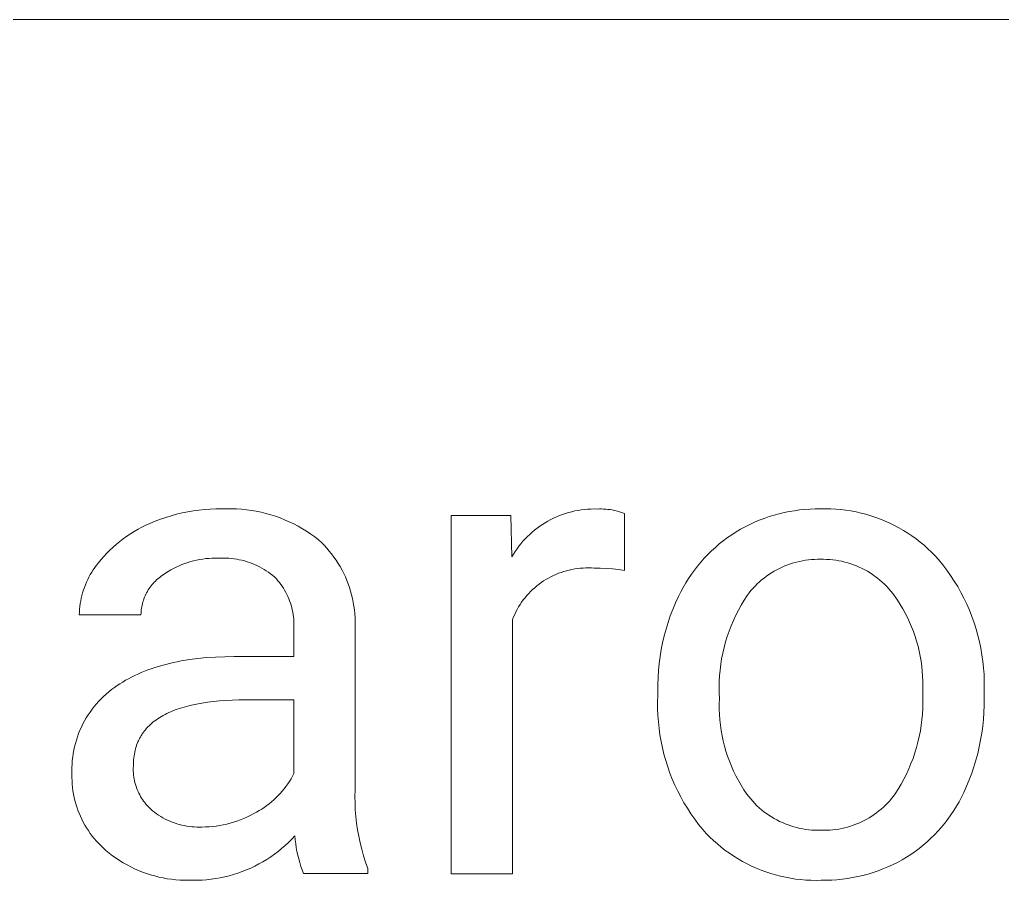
# Model space of a CAD drawing. Header units: millimetres. Extents: x -658 to 2773, y 81 to 2478.
# Drawn here: x 2072.1 to 2138.3, y 406.9 to 464.9 of the extents above; entities that cross this region are included whole.
import ezdxf

# ---------------------------------------------------------------- set-up
doc = ezdxf.new("R2010")
doc.units = ezdxf.units.MM
doc.header["$MEASUREMENT"] = 0
doc.layers.add('Domyślny', color=7, linetype='Continuous', true_color=0x000000)

msp = doc.modelspace()

# ---------------------------------------------------------------- linework, layer by layer
at = {"layer": 'Domyślny', "color": 18, "lineweight": 15, "true_color": 0x000000}
for p, q in [((2769.275, 464.905), (1476.09, 464.905)), ((2083.007, 431.646), (2083.383, 431.722)), ((2083.383, 431.722), (2083.761, 431.786)), ((2083.761, 431.786), (2084.14, 431.838)), ((2084.14, 431.838), (2084.521, 431.876)), ((2084.521, 431.876), (2084.903, 431.903)), ((2084.903, 431.903), (2085.286, 431.916)), ((2085.286, 431.916), (2085.669, 431.918)), ((2085.669, 431.918), (2086.003, 431.93)), ((2086.003, 431.93), (2086.337, 431.932)), ((2086.337, 431.932), (2086.671, 431.921)), ((2086.671, 431.921), (2087.005, 431.9)), ((2087.005, 431.9), (2087.337, 431.866)), ((2087.337, 431.866), (2087.668, 431.821)), ((2087.668, 431.821), (2087.997, 431.764)), ((2087.997, 431.764), (2088.324, 431.696)), ((2109.046, 431.676), (2109.256, 431.732)), ((2109.256, 431.732), (2109.467, 431.78)), ((2109.467, 431.78), (2109.68, 431.821)), ((2109.68, 431.821), (2109.894, 431.855)), ((2109.894, 431.855), (2110.109, 431.881)), ((2110.109, 431.881), (2110.325, 431.9)), ((2110.325, 431.9), (2110.542, 431.912)), ((2110.542, 431.912), (2110.758, 431.917)), ((2110.758, 431.917), (2110.975, 431.914)), ((2110.975, 431.914), (2111.119, 431.919)), ((2111.119, 431.919), (2111.262, 431.919)), ((2111.262, 431.919), (2111.406, 431.914)), ((2111.406, 431.914), (2111.55, 431.905)), ((2111.55, 431.905), (2111.693, 431.89)), ((2111.693, 431.89), (2111.835, 431.871)), ((2111.835, 431.871), (2111.977, 431.847)), ((2111.977, 431.847), (2112.117, 431.819)), ((2112.117, 431.819), (2112.257, 431.785)), ((2112.257, 431.785), (2112.396, 431.747)), ((2112.396, 431.747), (2112.533, 431.705)), ((2123.572, 431.674), (2123.917, 431.743)), ((2123.917, 431.743), (2124.263, 431.801)), ((2124.263, 431.801), (2124.612, 431.847)), ((2124.612, 431.847), (2124.961, 431.882)), ((2124.961, 431.882), (2125.312, 431.905)), ((2125.312, 431.905), (2125.663, 431.916)), ((2125.663, 431.916), (2126.014, 431.915)), ((2126.014, 431.915), (2126.359, 431.922)), ((2126.359, 431.922), (2126.703, 431.917)), ((2126.703, 431.917), (2127.047, 431.9)), ((2127.047, 431.9), (2127.39, 431.872)), ((2127.39, 431.872), (2127.732, 431.831)), ((2127.732, 431.831), (2128.072, 431.78)), ((2128.072, 431.78), (2128.411, 431.717)), ((2128.411, 431.717), (2128.747, 431.642)), ((2080.826, 430.935), (2081.179, 431.083)), ((2081.179, 431.083), (2081.537, 431.22)), ((2081.537, 431.22), (2081.899, 431.345)), ((2081.899, 431.345), (2082.265, 431.457)), ((2082.265, 431.457), (2082.635, 431.558)), ((2082.635, 431.558), (2083.007, 431.646)), ((2088.324, 431.696), (2088.649, 431.617)), ((2088.649, 431.617), (2088.97, 431.526)), ((2088.97, 431.526), (2089.289, 431.424)), ((2089.289, 431.424), (2089.603, 431.312)), ((2089.603, 431.312), (2089.913, 431.188)), ((2089.913, 431.188), (2090.219, 431.053)), ((2090.219, 431.053), (2090.52, 430.908)), ((2101.139, 407.33), (2101.139, 431.469)), ((2101.139, 431.469), (2105.149, 431.469)), ((2105.149, 431.469), (2105.218, 428.681)), ((2107.461, 430.987), (2107.648, 431.096)), ((2107.648, 431.096), (2107.839, 431.199)), ((2107.839, 431.199), (2108.033, 431.295)), ((2108.033, 431.295), (2108.23, 431.385)), ((2108.23, 431.385), (2108.43, 431.468)), ((2108.43, 431.468), (2108.633, 431.545)), ((2108.633, 431.545), (2108.839, 431.614)), ((2108.839, 431.614), (2109.046, 431.676)), ((2112.533, 431.705), (2112.669, 431.657)), ((2112.669, 431.657), (2112.803, 431.606)), ((2112.803, 431.606), (2112.803, 427.767)), ((2121.571, 431.023), (2121.895, 431.159)), ((2121.895, 431.159), (2122.223, 431.284)), ((2122.223, 431.284), (2122.555, 431.398)), ((2122.555, 431.398), (2122.891, 431.502)), ((2122.891, 431.502), (2123.23, 431.594)), ((2123.23, 431.594), (2123.572, 431.674)), ((2128.747, 431.642), (2129.08, 431.556)), ((2129.08, 431.556), (2129.41, 431.459)), ((2129.41, 431.459), (2129.737, 431.35)), ((2129.737, 431.35), (2130.06, 431.231)), ((2130.06, 431.231), (2130.379, 431.101)), ((2130.379, 431.101), (2130.693, 430.959)), ((2079.527, 430.243), (2079.777, 430.398)), ((2079.777, 430.398), (2080.033, 430.545)), ((2080.033, 430.545), (2080.293, 430.684)), ((2080.293, 430.684), (2080.557, 430.814)), ((2080.557, 430.814), (2080.826, 430.935)), ((2090.52, 430.908), (2090.816, 430.753)), ((2090.816, 430.753), (2091.106, 430.587)), ((2091.106, 430.587), (2091.39, 430.412)), ((2091.39, 430.412), (2091.668, 430.226)), ((2106.586, 430.349), (2106.752, 430.488)), ((2106.752, 430.488), (2106.923, 430.622)), ((2106.923, 430.622), (2107.098, 430.75)), ((2107.098, 430.75), (2107.277, 430.871)), ((2107.277, 430.871), (2107.461, 430.987)), ((2120.325, 430.373), (2120.628, 430.551)), ((2120.628, 430.551), (2120.937, 430.719)), ((2120.937, 430.719), (2121.251, 430.876)), ((2121.251, 430.876), (2121.571, 431.023)), ((2130.693, 430.959), (2131.002, 430.808)), ((2131.002, 430.808), (2131.306, 430.646)), ((2131.306, 430.646), (2131.604, 430.473)), ((2131.604, 430.473), (2131.896, 430.291)), ((2078.58, 429.542), (2078.808, 429.729)), ((2078.808, 429.729), (2079.042, 429.908)), ((2079.042, 429.908), (2079.282, 430.08)), ((2079.282, 430.08), (2079.527, 430.243)), ((2091.668, 430.226), (2091.939, 430.031)), ((2091.939, 430.031), (2092.204, 429.827)), ((2092.204, 429.827), (2092.391, 429.65)), ((2105.831, 429.573), (2105.971, 429.738)), ((2105.971, 429.738), (2106.117, 429.899)), ((2106.117, 429.899), (2106.268, 430.054)), ((2106.268, 430.054), (2106.425, 430.204)), ((2106.425, 430.204), (2106.586, 430.349)), ((2119.197, 429.557), (2119.469, 429.775)), ((2119.469, 429.775), (2119.748, 429.984)), ((2119.748, 429.984), (2120.033, 430.183)), ((2120.033, 430.183), (2120.325, 430.373)), ((2131.896, 430.291), (2132.181, 430.099)), ((2132.181, 430.099), (2132.46, 429.897)), ((2132.46, 429.897), (2132.732, 429.686)), ((2077.935, 428.938), (2078.144, 429.146)), ((2078.144, 429.146), (2078.359, 429.348)), ((2078.359, 429.348), (2078.58, 429.542)), ((2092.391, 429.65), (2092.572, 429.467)), ((2092.572, 429.467), (2092.747, 429.278)), ((2092.747, 429.278), (2092.916, 429.082)), ((2092.916, 429.082), (2093.077, 428.882)), ((2105.445, 429.05), (2105.568, 429.229)), ((2105.568, 429.229), (2105.697, 429.403)), ((2105.697, 429.403), (2105.831, 429.573)), ((2118.428, 428.851), (2118.676, 429.095)), ((2118.676, 429.095), (2118.933, 429.33)), ((2118.933, 429.33), (2119.197, 429.557)), ((2132.732, 429.686), (2132.997, 429.466)), ((2132.997, 429.466), (2133.254, 429.237)), ((2133.254, 429.237), (2133.503, 428.999)), ((2077.353, 428.273), (2077.54, 428.501)), ((2077.54, 428.501), (2077.734, 428.723)), ((2077.734, 428.723), (2077.935, 428.938)), ((2083.78, 428.425), (2083.58, 428.372)), ((2083.983, 428.471), (2083.78, 428.425)), ((2084.187, 428.51), (2083.983, 428.471)), ((2084.393, 428.542), (2084.187, 428.51)), ((2084.599, 428.567), (2084.393, 428.542)), ((2084.806, 428.584), (2084.599, 428.567)), ((2085.014, 428.594), (2084.806, 428.584)), ((2085.222, 428.597), (2085.014, 428.594)), ((2085.429, 428.593), (2085.222, 428.597)), ((2085.609, 428.602), (2085.429, 428.593)), ((2085.788, 428.605), (2085.609, 428.602)), ((2085.968, 428.602), (2085.788, 428.605)), ((2086.147, 428.593), (2085.968, 428.602)), ((2086.326, 428.578), (2086.147, 428.593)), ((2086.504, 428.557), (2086.326, 428.578)), ((2086.682, 428.529), (2086.504, 428.557)), ((2086.858, 428.496), (2086.682, 428.529)), ((2087.033, 428.456), (2086.858, 428.496)), ((2087.207, 428.411), (2087.033, 428.456)), ((2087.379, 428.36), (2087.207, 428.411)), ((2093.077, 428.882), (2093.232, 428.675)), ((2093.232, 428.675), (2093.379, 428.464)), ((2093.379, 428.464), (2093.519, 428.248)), ((2105.218, 428.681), (2105.328, 428.868)), ((2105.328, 428.868), (2105.445, 429.05)), ((2117.956, 428.338), (2118.188, 428.598)), ((2118.188, 428.598), (2118.428, 428.851)), ((2124.794, 428.427), (2124.594, 428.386)), ((2124.996, 428.46), (2124.794, 428.427)), ((2125.198, 428.487), (2124.996, 428.46)), ((2125.402, 428.506), (2125.198, 428.487)), ((2125.606, 428.519), (2125.402, 428.506)), ((2125.81, 428.524), (2125.606, 428.519)), ((2126.014, 428.522), (2125.81, 428.524)), ((2126.221, 428.525), (2126.014, 428.522)), ((2126.428, 428.52), (2126.221, 428.525)), ((2126.635, 428.508), (2126.428, 428.52)), ((2126.841, 428.489), (2126.635, 428.508)), ((2127.046, 428.462), (2126.841, 428.489)), ((2127.251, 428.429), (2127.046, 428.462)), ((2127.454, 428.388), (2127.251, 428.429)), ((2133.503, 428.999), (2133.744, 428.754)), ((2133.744, 428.754), (2133.977, 428.5)), ((2133.977, 428.5), (2134.258, 428.153)), ((2076.914, 427.655), (2077.016, 427.815)), ((2077.016, 427.815), (2077.123, 427.972)), ((2077.123, 427.972), (2077.236, 428.124)), ((2077.236, 428.124), (2077.353, 428.273)), ((2082.241, 427.811), (2082.062, 427.704)), ((2082.423, 427.911), (2082.241, 427.811)), ((2082.609, 428.004), (2082.423, 427.911)), ((2082.798, 428.091), (2082.609, 428.004)), ((2082.989, 428.172), (2082.798, 428.091)), ((2083.184, 428.245), (2082.989, 428.172)), ((2083.381, 428.312), (2083.184, 428.245)), ((2083.58, 428.372), (2083.381, 428.312)), ((2087.549, 428.303), (2087.379, 428.36)), ((2087.717, 428.24), (2087.549, 428.303)), ((2087.883, 428.171), (2087.717, 428.24)), ((2088.047, 428.097), (2087.883, 428.171)), ((2088.207, 428.017), (2088.047, 428.097)), ((2088.365, 427.932), (2088.207, 428.017)), ((2088.521, 427.842), (2088.365, 427.932)), ((2088.672, 427.746), (2088.521, 427.842)), ((2088.821, 427.646), (2088.672, 427.746)), ((2093.519, 428.248), (2093.652, 428.027)), ((2093.652, 428.027), (2093.777, 427.801)), ((2093.777, 427.801), (2093.894, 427.572)), ((2108.902, 427.754), (2108.721, 427.702)), ((2109.085, 427.801), (2108.902, 427.754)), ((2109.269, 427.841), (2109.085, 427.801)), ((2109.454, 427.874), (2109.269, 427.841)), ((2109.641, 427.901), (2109.454, 427.874)), ((2109.828, 427.922), (2109.641, 427.901)), ((2110.016, 427.936), (2109.828, 427.922)), ((2110.205, 427.944), (2110.016, 427.936)), ((2110.393, 427.945), (2110.205, 427.944)), ((2110.581, 427.939), (2110.393, 427.945)), ((2110.769, 427.927), (2110.581, 427.939)), ((2111.178, 427.922), (2110.769, 427.927)), ((2111.586, 427.903), (2111.178, 427.922)), ((2111.993, 427.871), (2111.586, 427.903)), ((2112.399, 427.826), (2111.993, 427.871)), ((2112.803, 427.767), (2112.399, 427.826)), ((2117.316, 427.513), (2117.52, 427.795)), ((2117.52, 427.795), (2117.734, 428.07)), ((2117.734, 428.07), (2117.956, 428.338)), ((2123.065, 427.821), (2122.887, 427.721)), ((2123.247, 427.914), (2123.065, 427.821)), ((2123.432, 428.001), (2123.247, 427.914)), ((2123.62, 428.082), (2123.432, 428.001)), ((2123.81, 428.156), (2123.62, 428.082)), ((2124.003, 428.224), (2123.81, 428.156)), ((2124.198, 428.285), (2124.003, 428.224)), ((2124.395, 428.339), (2124.198, 428.285)), ((2124.594, 428.386), (2124.395, 428.339)), ((2127.655, 428.341), (2127.454, 428.388)), ((2127.855, 428.286), (2127.655, 428.341)), ((2128.052, 428.224), (2127.855, 428.286)), ((2128.248, 428.156), (2128.052, 428.224)), ((2128.441, 428.081), (2128.248, 428.156)), ((2128.631, 427.999), (2128.441, 428.081)), ((2128.818, 427.91), (2128.631, 427.999)), ((2129.002, 427.815), (2128.818, 427.91)), ((2129.182, 427.714), (2129.002, 427.815)), ((2134.258, 428.153), (2134.527, 427.798)), ((2134.527, 427.798), (2134.784, 427.433)), ((2076.562, 426.985), (2076.641, 427.157)), ((2076.641, 427.157), (2076.727, 427.326)), ((2076.727, 427.326), (2076.818, 427.492)), ((2076.818, 427.492), (2076.914, 427.655)), ((2081.281, 427.135), (2081.201, 427.058)), ((2081.364, 427.208), (2081.281, 427.135)), ((2081.449, 427.279), (2081.364, 427.208)), ((2081.536, 427.347), (2081.449, 427.279)), ((2081.625, 427.412), (2081.536, 427.347)), ((2081.717, 427.474), (2081.625, 427.412)), ((2081.888, 427.592), (2081.717, 427.474)), ((2082.062, 427.704), (2081.888, 427.592)), ((2088.966, 427.54), (2088.821, 427.646)), ((2089.107, 427.429), (2088.966, 427.54)), ((2089.245, 427.314), (2089.107, 427.429)), ((2089.352, 427.198), (2089.245, 427.314)), ((2089.455, 427.079), (2089.352, 427.198)), ((2089.554, 426.956), (2089.455, 427.079)), ((2093.894, 427.572), (2094.003, 427.338)), ((2094.003, 427.338), (2094.105, 427.101)), ((2094.105, 427.101), (2094.198, 426.861)), ((2107.521, 427.162), (2107.361, 427.062)), ((2107.684, 427.257), (2107.521, 427.162)), ((2107.85, 427.346), (2107.684, 427.257)), ((2108.019, 427.429), (2107.85, 427.346)), ((2108.191, 427.506), (2108.019, 427.429)), ((2108.365, 427.578), (2108.191, 427.506)), ((2108.542, 427.643), (2108.365, 427.578)), ((2108.721, 427.702), (2108.542, 427.643)), ((2116.936, 426.929), (2117.121, 427.224)), ((2117.121, 427.224), (2117.316, 427.513)), ((2122.052, 427.133), (2121.898, 426.999)), ((2122.211, 427.262), (2122.052, 427.133)), ((2122.374, 427.385), (2122.211, 427.262)), ((2122.541, 427.503), (2122.374, 427.385)), ((2122.712, 427.615), (2122.541, 427.503)), ((2122.887, 427.721), (2122.712, 427.615)), ((2129.359, 427.607), (2129.182, 427.714)), ((2129.532, 427.493), (2129.359, 427.607)), ((2129.701, 427.373), (2129.532, 427.493)), ((2129.866, 427.248), (2129.701, 427.373)), ((2130.026, 427.117), (2129.866, 427.248)), ((2130.182, 426.98), (2130.026, 427.117)), ((2134.784, 427.433), (2135.028, 427.06)), ((2076.301, 426.273), (2076.357, 426.454)), ((2076.357, 426.454), (2076.42, 426.633)), ((2076.42, 426.633), (2076.488, 426.81)), ((2076.488, 426.81), (2076.562, 426.985)), ((2080.72, 426.455), (2080.664, 426.36)), ((2080.78, 426.548), (2080.72, 426.455)), ((2080.843, 426.639), (2080.78, 426.548)), ((2080.909, 426.727), (2080.843, 426.639)), ((2080.978, 426.814), (2080.909, 426.727)), ((2081.05, 426.898), (2080.978, 426.814)), ((2081.124, 426.979), (2081.05, 426.898)), ((2081.201, 427.058), (2081.124, 426.979)), ((2089.649, 426.83), (2089.554, 426.956)), ((2089.74, 426.701), (2089.649, 426.83)), ((2089.826, 426.568), (2089.74, 426.701)), ((2089.907, 426.433), (2089.826, 426.568)), ((2089.984, 426.296), (2089.907, 426.433)), ((2094.198, 426.861), (2094.283, 426.618)), ((2094.283, 426.618), (2094.359, 426.372)), ((2106.621, 426.481), (2106.485, 426.35)), ((2106.76, 426.607), (2106.621, 426.481)), ((2106.905, 426.729), (2106.76, 426.607)), ((2107.053, 426.845), (2106.905, 426.729)), ((2107.205, 426.956), (2107.053, 426.845)), ((2107.361, 427.062), (2107.205, 426.956)), ((2116.596, 426.321), (2116.761, 426.628)), ((2116.761, 426.628), (2116.936, 426.929)), ((2121.465, 426.565), (2121.331, 426.411)), ((2121.605, 426.715), (2121.465, 426.565)), ((2121.749, 426.859), (2121.605, 426.715)), ((2121.898, 426.999), (2121.749, 426.859)), ((2130.332, 426.838), (2130.182, 426.98)), ((2130.478, 426.691), (2130.332, 426.838)), ((2130.618, 426.539), (2130.478, 426.691)), ((2130.753, 426.382), (2130.618, 426.539)), ((2135.028, 427.06), (2135.26, 426.679)), ((2135.26, 426.679), (2135.478, 426.291)), ((2076.169, 425.72), (2076.207, 425.906)), ((2076.207, 425.906), (2076.251, 426.09)), ((2076.251, 426.09), (2076.301, 426.273)), ((2080.395, 425.755), (2080.362, 425.649)), ((2080.431, 425.859), (2080.395, 425.755)), ((2080.471, 425.963), (2080.431, 425.859)), ((2080.514, 426.064), (2080.471, 425.963)), ((2080.561, 426.164), (2080.514, 426.064)), ((2080.611, 426.263), (2080.561, 426.164)), ((2080.664, 426.36), (2080.611, 426.263)), ((2090.057, 426.156), (2089.984, 426.296)), ((2090.124, 426.013), (2090.057, 426.156)), ((2090.187, 425.868), (2090.124, 426.013)), ((2090.245, 425.721), (2090.187, 425.868)), ((2094.359, 426.372), (2094.427, 426.123)), ((2094.427, 426.123), (2094.487, 425.872)), ((2094.487, 425.872), (2094.538, 425.62)), ((2105.992, 425.781), (2105.881, 425.628)), ((2106.108, 425.929), (2105.992, 425.781)), ((2106.229, 426.074), (2106.108, 425.929)), ((2106.355, 426.214), (2106.229, 426.074)), ((2106.485, 426.35), (2106.355, 426.214)), ((2116.246, 425.581), (2116.441, 426.009)), ((2116.441, 426.009), (2116.596, 426.321)), ((2120.87, 425.765), (2120.672, 425.434)), ((2121.079, 426.089), (2120.87, 425.765)), ((2121.203, 426.252), (2121.079, 426.089)), ((2121.331, 426.411), (2121.203, 426.252)), ((2130.883, 426.221), (2130.753, 426.382)), ((2131.007, 426.055), (2130.883, 426.221)), ((2131.2, 425.774), (2131.007, 426.055)), ((2131.385, 425.486), (2131.2, 425.774)), ((2135.478, 426.291), (2135.684, 425.895)), ((2135.684, 425.895), (2135.875, 425.492)), ((2076.08, 424.967), (2076.093, 425.156)), ((2076.093, 425.156), (2076.112, 425.345)), ((2076.112, 425.345), (2076.138, 425.533)), ((2076.138, 425.533), (2076.169, 425.72)), ((2080.253, 425.108), (2080.242, 424.998)), ((2080.267, 425.218), (2080.253, 425.108)), ((2080.285, 425.327), (2080.267, 425.218)), ((2080.307, 425.435), (2080.285, 425.327)), ((2080.333, 425.543), (2080.307, 425.435)), ((2080.362, 425.649), (2080.333, 425.543)), ((2090.298, 425.573), (2090.245, 425.721)), ((2090.345, 425.422), (2090.298, 425.573)), ((2090.388, 425.27), (2090.345, 425.422)), ((2090.425, 425.117), (2090.388, 425.27)), ((2090.458, 424.963), (2090.425, 425.117)), ((2094.538, 425.62), (2094.58, 425.365)), ((2094.58, 425.365), (2094.613, 425.11)), ((2094.613, 425.11), (2094.638, 424.853)), ((2105.582, 425.149), (2105.493, 424.982)), ((2105.676, 425.312), (2105.582, 425.149)), ((2105.776, 425.472), (2105.676, 425.312)), ((2105.881, 425.628), (2105.776, 425.472)), ((2115.899, 424.705), (2116.066, 425.146)), ((2116.066, 425.146), (2116.246, 425.581)), ((2120.485, 425.096), (2120.31, 424.751)), ((2120.672, 425.434), (2120.485, 425.096)), ((2131.559, 425.193), (2131.385, 425.486)), ((2131.724, 424.893), (2131.559, 425.193)), ((2135.875, 425.492), (2136.053, 425.083)), ((2076.073, 424.778), (2076.08, 424.967)), ((2080.232, 424.778), (2076.073, 424.778)), ((2080.235, 424.888), (2080.232, 424.778)), ((2080.242, 424.998), (2080.235, 424.888)), ((2090.485, 424.807), (2090.458, 424.963)), ((2090.507, 424.651), (2090.485, 424.807)), ((2090.523, 424.494), (2090.507, 424.651)), ((2090.534, 424.337), (2090.523, 424.494)), ((2094.638, 424.853), (2094.654, 424.596)), ((2094.654, 424.596), (2094.661, 424.339)), ((2105.334, 424.641), (2105.263, 424.466)), ((2105.263, 424.466), (2105.263, 407.33)), ((2105.411, 424.813), (2105.334, 424.641)), ((2105.493, 424.982), (2105.411, 424.813)), ((2115.748, 424.26), (2115.899, 424.705)), ((2120.31, 424.751), (2120.147, 424.401)), ((2131.879, 424.589), (2131.724, 424.893)), ((2132.023, 424.279), (2131.879, 424.589)), ((2136.053, 425.083), (2136.217, 424.668)), ((2136.217, 424.668), (2136.366, 424.248)), ((2090.54, 424.179), (2090.534, 424.337)), ((2090.536, 423.864), (2090.541, 424.022)), ((2090.536, 421.967), (2090.536, 423.864)), ((2090.541, 424.022), (2090.54, 424.179)), ((2094.661, 424.339), (2094.66, 424.081)), ((2094.66, 424.081), (2094.66, 412.977)), ((2115.488, 423.355), (2115.611, 423.809)), ((2115.611, 423.809), (2115.748, 424.26)), ((2119.996, 424.046), (2119.858, 423.686)), ((2120.147, 424.401), (2119.996, 424.046)), ((2132.157, 423.965), (2132.023, 424.279)), ((2132.281, 423.647), (2132.157, 423.965)), ((2136.366, 424.248), (2136.502, 423.823)), ((2136.502, 423.823), (2136.622, 423.394)), ((2115.381, 422.896), (2115.488, 423.355)), ((2119.732, 423.321), (2119.619, 422.952)), ((2119.858, 423.686), (2119.732, 423.321)), ((2132.394, 423.325), (2132.281, 423.647)), ((2132.496, 422.999), (2132.394, 423.325)), ((2136.622, 423.394), (2136.729, 422.961)), ((2115.289, 422.434), (2115.381, 422.896)), ((2119.519, 422.579), (2119.431, 422.203)), ((2119.619, 422.952), (2119.519, 422.579)), ((2132.587, 422.669), (2132.496, 422.999)), ((2132.667, 422.337), (2132.587, 422.669)), ((2136.729, 422.961), (2136.82, 422.524)), ((2136.82, 422.524), (2136.896, 422.085)), ((2083.494, 421.761), (2084.062, 421.835)), ((2084.062, 421.835), (2084.648, 421.893)), ((2084.648, 421.893), (2085.253, 421.934)), ((2085.253, 421.934), (2085.875, 421.959)), ((2085.875, 421.959), (2086.515, 421.967)), ((2086.515, 421.967), (2090.536, 421.967)), ((2115.151, 421.503), (2115.212, 421.97)), ((2115.212, 421.97), (2115.289, 422.434)), ((2119.357, 421.824), (2119.295, 421.443)), ((2119.431, 422.203), (2119.357, 421.824)), ((2132.736, 422.003), (2132.667, 422.337)), ((2132.794, 421.666), (2132.736, 422.003)), ((2136.896, 422.085), (2136.958, 421.643)), ((2080.692, 421.062), (2080.924, 421.146)), ((2080.924, 421.146), (2081.161, 421.226)), ((2081.161, 421.226), (2081.402, 421.301)), ((2081.402, 421.301), (2081.648, 421.373)), ((2081.648, 421.373), (2081.898, 421.441)), ((2081.898, 421.441), (2082.153, 421.504)), ((2082.153, 421.504), (2082.412, 421.564)), ((2082.412, 421.564), (2082.676, 421.619)), ((2082.676, 421.619), (2082.944, 421.671)), ((2082.944, 421.671), (2083.494, 421.761)), ((2115.105, 421.035), (2115.151, 421.503)), ((2119.295, 421.443), (2119.247, 421.06)), ((2132.84, 421.328), (2132.794, 421.666)), ((2132.875, 420.988), (2132.84, 421.328)), ((2136.958, 421.643), (2137.004, 421.2)), ((2137.004, 421.2), (2137.035, 420.755)), ((2079.194, 420.364), (2079.395, 420.475)), ((2079.395, 420.475), (2079.6, 420.583)), ((2079.6, 420.583), (2079.809, 420.687)), ((2079.809, 420.687), (2080.023, 420.787)), ((2080.023, 420.787), (2080.242, 420.883)), ((2080.242, 420.883), (2080.465, 420.974)), ((2080.465, 420.974), (2080.692, 421.062)), ((2115.059, 420.094), (2115.074, 420.565)), ((2115.074, 420.565), (2115.105, 421.035)), ((2119.212, 420.675), (2119.191, 420.29)), ((2119.247, 421.06), (2119.212, 420.675)), ((2132.899, 420.648), (2132.875, 420.988)), ((2132.912, 420.306), (2132.899, 420.648)), ((2137.035, 420.755), (2137.051, 420.309)), ((2078.25, 419.738), (2078.438, 419.877)), ((2078.438, 419.877), (2078.62, 420.005)), ((2078.62, 420.005), (2078.807, 420.128)), ((2078.807, 420.128), (2078.998, 420.248)), ((2078.998, 420.248), (2079.194, 420.364)), ((2115.059, 419.623), (2115.059, 420.094)), ((2119.191, 420.29), (2119.183, 419.904)), ((2119.183, 419.904), (2119.188, 419.518)), ((2132.903, 419.623), (2132.913, 419.965)), ((2132.913, 419.965), (2132.912, 420.306)), ((2137.052, 419.863), (2137.038, 419.418)), ((2137.051, 420.309), (2137.052, 419.863)), ((2077.548, 419.12), (2077.715, 419.284)), ((2077.715, 419.284), (2077.888, 419.441)), ((2077.888, 419.441), (2078.067, 419.593)), ((2078.067, 419.593), (2078.25, 419.738)), ((2115.045, 418.895), (2115.059, 419.338)), ((2115.059, 419.338), (2115.059, 419.623)), ((2119.188, 419.518), (2119.206, 419.132)), ((2119.206, 419.132), (2119.194, 418.773)), ((2132.919, 419.241), (2132.903, 419.623)), ((2132.922, 418.858), (2132.919, 419.241)), ((2137.038, 419.418), (2137.038, 419.132)), ((2137.038, 419.132), (2137.038, 418.666)), ((2076.937, 418.412), (2077.08, 418.597)), ((2077.08, 418.597), (2077.23, 418.777)), ((2077.23, 418.777), (2077.386, 418.951)), ((2077.386, 418.951), (2077.548, 419.12)), ((2082.824, 418.468), (2082.674, 418.417)), ((2082.978, 418.517), (2082.824, 418.468)), ((2083.135, 418.564), (2082.978, 418.517)), ((2083.296, 418.608), (2083.135, 418.564)), ((2083.461, 418.651), (2083.296, 418.608)), ((2083.63, 418.691), (2083.461, 418.651)), ((2083.978, 418.765), (2083.63, 418.691)), ((2084.341, 418.83), (2083.978, 418.765)), ((2084.719, 418.886), (2084.341, 418.83)), ((2085.113, 418.934), (2084.719, 418.886)), ((2085.521, 418.973), (2085.113, 418.934)), ((2085.944, 419.004), (2085.521, 418.973)), ((2086.382, 419.026), (2085.944, 419.004)), ((2086.835, 419.039), (2086.382, 419.026)), ((2087.303, 419.043), (2086.835, 419.039)), ((2090.536, 419.043), (2087.303, 419.043)), ((2090.536, 414.085), (2090.536, 419.043)), ((2115.045, 418.451), (2115.045, 418.895)), ((2119.194, 418.773), (2119.195, 418.414)), ((2132.89, 418.092), (2132.913, 418.475)), ((2132.913, 418.475), (2132.922, 418.858)), ((2137.038, 418.666), (2137.023, 418.199)), ((2076.429, 417.627), (2076.546, 417.83)), ((2076.546, 417.83), (2076.669, 418.028)), ((2076.669, 418.028), (2076.8, 418.222)), ((2076.8, 418.222), (2076.937, 418.412)), ((2081.492, 417.86), (2081.379, 417.787)), ((2081.608, 417.931), (2081.492, 417.86)), ((2081.728, 417.999), (2081.608, 417.931)), ((2081.852, 418.065), (2081.728, 417.999)), ((2081.98, 418.129), (2081.852, 418.065)), ((2082.111, 418.191), (2081.98, 418.129)), ((2082.246, 418.251), (2082.111, 418.191)), ((2082.385, 418.309), (2082.246, 418.251)), ((2082.528, 418.364), (2082.385, 418.309)), ((2082.674, 418.417), (2082.528, 418.364)), ((2115.061, 418.008), (2115.045, 418.451)), ((2115.091, 417.566), (2115.061, 418.008)), ((2119.195, 418.414), (2119.208, 418.055)), ((2119.208, 418.055), (2119.234, 417.696)), ((2132.855, 417.711), (2132.89, 418.092)), ((2137.023, 418.199), (2136.992, 417.734)), ((2076.121, 416.996), (2076.216, 417.21)), ((2076.216, 417.21), (2076.319, 417.42)), ((2076.319, 417.42), (2076.429, 417.627)), ((2080.693, 417.218), (2080.61, 417.128)), ((2080.78, 417.305), (2080.693, 417.218)), ((2080.871, 417.391), (2080.78, 417.305)), ((2080.965, 417.475), (2080.871, 417.391)), ((2081.063, 417.556), (2080.965, 417.475)), ((2081.165, 417.635), (2081.063, 417.556)), ((2081.27, 417.712), (2081.165, 417.635)), ((2081.379, 417.787), (2081.27, 417.712)), ((2115.137, 417.125), (2115.091, 417.566)), ((2119.234, 417.696), (2119.272, 417.339)), ((2119.272, 417.339), (2119.322, 416.983)), ((2132.745, 416.953), (2132.806, 417.331)), ((2132.806, 417.331), (2132.855, 417.711)), ((2136.946, 417.269), (2136.885, 416.807)), ((2136.992, 417.734), (2136.946, 417.269)), ((2075.88, 416.337), (2075.952, 416.56)), ((2075.952, 416.56), (2076.033, 416.779)), ((2076.033, 416.779), (2076.121, 416.996)), ((2080.16, 416.489), (2080.132, 416.437)), ((2080.19, 416.542), (2080.16, 416.489)), ((2080.22, 416.594), (2080.19, 416.542)), ((2080.25, 416.645), (2080.22, 416.594)), ((2080.282, 416.696), (2080.25, 416.645)), ((2080.315, 416.746), (2080.282, 416.696)), ((2080.349, 416.795), (2080.315, 416.746)), ((2080.383, 416.844), (2080.349, 416.795)), ((2080.419, 416.893), (2080.383, 416.844)), ((2080.455, 416.941), (2080.419, 416.893)), ((2080.493, 416.988), (2080.455, 416.941)), ((2080.531, 417.035), (2080.493, 416.988)), ((2080.61, 417.128), (2080.531, 417.035)), ((2115.197, 416.686), (2115.137, 417.125)), ((2115.272, 416.249), (2115.197, 416.686)), ((2119.322, 416.983), (2119.385, 416.63)), ((2119.385, 416.63), (2119.46, 416.278)), ((2132.585, 416.203), (2132.671, 416.577)), ((2132.671, 416.577), (2132.745, 416.953)), ((2136.885, 416.807), (2136.809, 416.346)), ((2075.707, 415.657), (2075.757, 415.886)), ((2075.757, 415.886), (2075.814, 416.113)), ((2075.814, 416.113), (2075.88, 416.337)), ((2079.902, 415.878), (2079.867, 415.76)), ((2079.941, 415.994), (2079.902, 415.878)), ((2079.983, 416.108), (2079.941, 415.994)), ((2080.006, 416.164), (2079.983, 416.108)), ((2080.029, 416.22), (2080.006, 416.164)), ((2080.054, 416.275), (2080.029, 416.22)), ((2080.079, 416.329), (2080.054, 416.275)), ((2080.105, 416.383), (2080.079, 416.329)), ((2080.132, 416.437), (2080.105, 416.383)), ((2115.363, 415.815), (2115.272, 416.249)), ((2119.46, 416.278), (2119.547, 415.93)), ((2119.547, 415.93), (2119.646, 415.584)), ((2132.374, 415.467), (2132.485, 415.833)), ((2132.485, 415.833), (2132.585, 416.203)), ((2136.718, 415.889), (2136.612, 415.434)), ((2136.809, 416.346), (2136.718, 415.889)), ((2075.606, 414.963), (2075.632, 415.196)), ((2075.632, 415.196), (2075.665, 415.427)), ((2075.665, 415.427), (2075.707, 415.657)), ((2079.764, 415.266), (2079.747, 415.137)), ((2079.784, 415.392), (2079.764, 415.266)), ((2079.808, 415.517), (2079.784, 415.392)), ((2079.836, 415.64), (2079.808, 415.517)), ((2079.867, 415.76), (2079.836, 415.64)), ((2115.467, 415.384), (2115.363, 415.815)), ((2115.587, 414.957), (2115.467, 415.384)), ((2119.646, 415.584), (2119.757, 415.243)), ((2119.757, 415.243), (2119.88, 414.905)), ((2132.25, 415.104), (2132.374, 415.467)), ((2136.612, 415.434), (2136.49, 414.984)), ((2075.576, 414.262), (2075.578, 414.496)), ((2075.578, 414.496), (2075.588, 414.73)), ((2075.588, 414.73), (2075.606, 414.963)), ((2079.718, 414.599), (2079.713, 414.473)), ((2079.719, 414.737), (2079.718, 414.599)), ((2079.725, 414.872), (2079.719, 414.737)), ((2079.734, 415.006), (2079.725, 414.872)), ((2079.747, 415.137), (2079.734, 415.006)), ((2115.72, 414.534), (2115.587, 414.957)), ((2115.868, 414.116), (2115.72, 414.534)), ((2119.88, 414.905), (2120.015, 414.572)), ((2120.015, 414.572), (2120.161, 414.244)), ((2131.966, 414.393), (2132.114, 414.746)), ((2132.114, 414.746), (2132.25, 415.104)), ((2136.355, 414.537), (2136.204, 414.096)), ((2136.49, 414.984), (2136.355, 414.537)), ((2075.582, 414.028), (2075.576, 414.262)), ((2075.581, 413.805), (2075.582, 414.028)), ((2079.713, 414.473), (2079.712, 414.347)), ((2079.712, 414.347), (2079.716, 414.221)), ((2079.716, 414.221), (2079.724, 414.095)), ((2079.724, 414.095), (2079.736, 413.969)), ((2079.736, 413.969), (2079.753, 413.844)), ((2079.753, 413.844), (2079.773, 413.719)), ((2090.34, 413.726), (2090.441, 413.904)), ((2090.441, 413.904), (2090.536, 414.085)), ((2116.03, 413.703), (2115.868, 414.116)), ((2120.161, 414.244), (2120.318, 413.921)), ((2120.318, 413.921), (2120.487, 413.603)), ((2131.635, 413.702), (2131.806, 414.045)), ((2131.806, 414.045), (2131.966, 414.393)), ((2136.204, 414.096), (2136.039, 413.659)), ((2075.587, 413.582), (2075.581, 413.805)), ((2075.6, 413.359), (2075.587, 413.582)), ((2075.622, 413.137), (2075.6, 413.359)), ((2079.773, 413.719), (2079.798, 413.595)), ((2079.798, 413.595), (2079.828, 413.473)), ((2079.828, 413.473), (2079.861, 413.351)), ((2079.861, 413.351), (2079.898, 413.23)), ((2079.898, 413.23), (2079.94, 413.111)), ((2089.877, 413.052), (2090.001, 413.214)), ((2090.001, 413.214), (2090.119, 413.381)), ((2090.119, 413.381), (2090.232, 413.552)), ((2090.232, 413.552), (2090.34, 413.726)), ((2116.206, 413.297), (2116.03, 413.703)), ((2116.396, 412.896), (2116.206, 413.297)), ((2120.487, 413.603), (2120.666, 413.292)), ((2120.666, 413.292), (2120.856, 412.987)), ((2131.258, 413.035), (2131.452, 413.366)), ((2131.452, 413.366), (2131.635, 413.702)), ((2135.86, 413.228), (2135.667, 412.803)), ((2136.039, 413.659), (2135.86, 413.228)), ((2075.651, 412.916), (2075.622, 413.137)), ((2075.687, 412.695), (2075.651, 412.916)), ((2075.731, 412.476), (2075.687, 412.695)), ((2079.94, 413.111), (2079.985, 412.993)), ((2079.985, 412.993), (2080.035, 412.877)), ((2080.035, 412.877), (2080.088, 412.763)), ((2080.088, 412.763), (2080.146, 412.65)), ((2080.146, 412.65), (2080.207, 412.54)), ((2080.207, 412.54), (2080.272, 412.431)), ((2089.327, 412.446), (2089.472, 412.59)), ((2089.472, 412.59), (2089.612, 412.739)), ((2089.612, 412.739), (2089.747, 412.893)), ((2089.747, 412.893), (2089.877, 413.052)), ((2094.66, 412.977), (2094.649, 412.528)), ((2094.649, 412.528), (2094.653, 412.078)), ((2116.599, 412.502), (2116.396, 412.896)), ((2120.856, 412.987), (2121.057, 412.689)), ((2121.057, 412.689), (2121.182, 412.525)), ((2121.182, 412.525), (2121.313, 412.365)), ((2130.808, 412.396), (2130.933, 412.552)), ((2130.933, 412.552), (2131.052, 412.712)), ((2131.052, 412.712), (2131.258, 413.035)), ((2135.667, 412.803), (2135.517, 412.491)), ((2075.782, 412.259), (2075.731, 412.476)), ((2075.841, 412.044), (2075.782, 412.259)), ((2075.907, 411.831), (2075.841, 412.044)), ((2080.272, 412.431), (2080.34, 412.325)), ((2080.34, 412.325), (2080.412, 412.221)), ((2080.412, 412.221), (2080.488, 412.12)), ((2080.488, 412.12), (2080.566, 412.022)), ((2080.566, 412.022), (2080.649, 411.926)), ((2080.649, 411.926), (2080.734, 411.833)), ((2088.535, 411.8), (2088.702, 411.919)), ((2088.702, 411.919), (2088.865, 412.042)), ((2088.865, 412.042), (2089.024, 412.172)), ((2089.024, 412.172), (2089.178, 412.306)), ((2089.178, 412.306), (2089.327, 412.446)), ((2094.653, 412.078), (2094.673, 411.629)), ((2116.815, 412.115), (2116.599, 412.502)), ((2117.045, 411.735), (2116.815, 412.115)), ((2121.313, 412.365), (2121.449, 412.21)), ((2121.449, 412.21), (2121.591, 412.059)), ((2121.591, 412.059), (2121.738, 411.914)), ((2121.738, 411.914), (2121.89, 411.774)), ((2130.259, 411.817), (2130.403, 411.954)), ((2130.403, 411.954), (2130.543, 412.097)), ((2130.543, 412.097), (2130.678, 412.244)), ((2130.678, 412.244), (2130.808, 412.396)), ((2135.183, 411.882), (2135.001, 411.586)), ((2135.355, 412.183), (2135.183, 411.882)), ((2135.517, 412.491), (2135.355, 412.183)), ((2075.98, 411.62), (2075.907, 411.831)), ((2076.06, 411.412), (2075.98, 411.62)), ((2076.147, 411.206), (2076.06, 411.412)), ((2076.242, 411.004), (2076.147, 411.206)), ((2080.734, 411.833), (2080.823, 411.743)), ((2080.823, 411.743), (2080.914, 411.656)), ((2080.914, 411.656), (2081.008, 411.572)), ((2081.008, 411.572), (2081.143, 411.467)), ((2081.143, 411.467), (2081.281, 411.367)), ((2081.281, 411.367), (2081.422, 411.271)), ((2081.422, 411.271), (2081.566, 411.181)), ((2087.371, 411.143), (2087.588, 411.249)), ((2087.588, 411.249), (2087.802, 411.361)), ((2087.802, 411.361), (2088.011, 411.481)), ((2088.011, 411.481), (2088.189, 411.581)), ((2088.189, 411.581), (2088.364, 411.688)), ((2088.364, 411.688), (2088.535, 411.8)), ((2094.673, 411.629), (2094.707, 411.181)), ((2117.287, 411.364), (2117.045, 411.735)), ((2117.541, 411.001), (2117.287, 411.364)), ((2121.89, 411.774), (2122.046, 411.639)), ((2122.046, 411.639), (2122.207, 411.509)), ((2122.207, 411.509), (2122.373, 411.386)), ((2122.373, 411.386), (2122.542, 411.267)), ((2122.542, 411.267), (2122.716, 411.155)), ((2129.301, 411.099), (2129.471, 411.205)), ((2129.471, 411.205), (2129.636, 411.316)), ((2129.636, 411.316), (2129.798, 411.434)), ((2129.798, 411.434), (2129.956, 411.556)), ((2129.956, 411.556), (2130.11, 411.684)), ((2130.11, 411.684), (2130.259, 411.817)), ((2134.809, 411.297), (2134.607, 411.015)), ((2135.001, 411.586), (2134.809, 411.297)), ((2076.343, 410.805), (2076.242, 411.004)), ((2076.45, 410.61), (2076.343, 410.805)), ((2076.565, 410.418), (2076.45, 410.61)), ((2081.566, 411.181), (2081.713, 411.095)), ((2081.713, 411.095), (2081.864, 411.015)), ((2081.864, 411.015), (2082.017, 410.94)), ((2082.017, 410.94), (2082.172, 410.87)), ((2082.172, 410.87), (2082.33, 410.806)), ((2082.33, 410.806), (2082.49, 410.747)), ((2082.49, 410.747), (2082.651, 410.693)), ((2082.651, 410.693), (2082.815, 410.646)), ((2082.815, 410.646), (2082.98, 410.604)), ((2082.98, 410.604), (2083.147, 410.567)), ((2083.147, 410.567), (2083.314, 410.537)), ((2083.314, 410.537), (2083.483, 410.512)), ((2085.055, 410.51), (2085.295, 410.538)), ((2085.295, 410.538), (2085.533, 410.574)), ((2085.533, 410.574), (2085.771, 410.618)), ((2085.771, 410.618), (2086.006, 410.67)), ((2086.006, 410.67), (2086.24, 410.73)), ((2086.24, 410.73), (2086.471, 410.797)), ((2086.471, 410.797), (2086.701, 410.872)), ((2086.701, 410.872), (2086.927, 410.955)), ((2086.927, 410.955), (2087.151, 411.046)), ((2087.151, 411.046), (2087.371, 411.143)), ((2094.707, 411.181), (2094.757, 410.734)), ((2094.757, 410.734), (2094.821, 410.289)), ((2117.808, 410.647), (2117.541, 411.001)), ((2118.086, 410.302), (2117.808, 410.647)), ((2122.716, 411.155), (2122.893, 411.049)), ((2122.893, 411.049), (2123.074, 410.949)), ((2123.074, 410.949), (2123.258, 410.856)), ((2123.258, 410.856), (2123.446, 410.769)), ((2123.446, 410.769), (2123.636, 410.688)), ((2123.636, 410.688), (2123.829, 410.614)), ((2123.829, 410.614), (2124.024, 410.547)), ((2124.024, 410.547), (2124.222, 410.486)), ((2127.838, 410.469), (2128.03, 410.526)), ((2128.03, 410.526), (2128.219, 410.589)), ((2128.219, 410.589), (2128.406, 410.659)), ((2128.406, 410.659), (2128.591, 410.735)), ((2128.591, 410.735), (2128.773, 410.817)), ((2128.773, 410.817), (2128.952, 410.905)), ((2128.952, 410.905), (2129.129, 410.999)), ((2129.129, 410.999), (2129.301, 411.099)), ((2134.396, 410.739), (2134.175, 410.471)), ((2134.607, 411.015), (2134.396, 410.739)), ((2076.686, 410.23), (2076.565, 410.418)), ((2076.813, 410.047), (2076.686, 410.23)), ((2076.946, 409.868), (2076.813, 410.047)), ((2077.086, 409.694), (2076.946, 409.868)), ((2083.483, 410.512), (2083.652, 410.493)), ((2083.652, 410.493), (2083.822, 410.48)), ((2083.822, 410.48), (2083.992, 410.472)), ((2083.992, 410.472), (2084.162, 410.471)), ((2084.162, 410.471), (2084.333, 410.475)), ((2084.333, 410.475), (2084.574, 410.479)), ((2084.574, 410.479), (2084.815, 410.491)), ((2084.815, 410.491), (2085.055, 410.51)), ((2090.604, 409.87), (2090.392, 409.646)), ((2090.626, 409.609), (2090.604, 409.87)), ((2094.821, 410.289), (2094.901, 409.847)), ((2118.319, 410.047), (2118.086, 410.302)), ((2118.56, 409.801), (2118.319, 410.047)), ((2124.222, 410.486), (2124.422, 410.433)), ((2124.422, 410.433), (2124.623, 410.386)), ((2124.623, 410.386), (2124.826, 410.346)), ((2124.826, 410.346), (2125.03, 410.313)), ((2125.03, 410.313), (2125.235, 410.288)), ((2125.235, 410.288), (2125.441, 410.269)), ((2125.441, 410.269), (2125.647, 410.257)), ((2125.647, 410.257), (2125.853, 410.253)), ((2125.853, 410.253), (2126.06, 410.256)), ((2126.06, 410.256), (2126.26, 410.253)), ((2126.26, 410.253), (2126.46, 410.256)), ((2126.46, 410.256), (2126.659, 410.267)), ((2126.659, 410.267), (2126.858, 410.284)), ((2126.858, 410.284), (2127.056, 410.308)), ((2127.056, 410.308), (2127.254, 410.338)), ((2127.254, 410.338), (2127.45, 410.375)), ((2127.45, 410.375), (2127.645, 410.419)), ((2127.645, 410.419), (2127.838, 410.469)), ((2133.707, 409.959), (2133.46, 409.714)), ((2133.946, 410.211), (2133.707, 409.959)), ((2134.175, 410.471), (2133.946, 410.211)), ((2077.231, 409.524), (2077.086, 409.694)), ((2077.382, 409.36), (2077.231, 409.524)), ((2077.538, 409.201), (2077.382, 409.36)), ((2077.7, 409.047), (2077.538, 409.201)), ((2089.945, 409.219), (2089.711, 409.018)), ((2090.172, 409.429), (2089.945, 409.219)), ((2090.392, 409.646), (2090.172, 409.429)), ((2090.656, 409.35), (2090.626, 409.609)), ((2090.694, 409.091), (2090.656, 409.35)), ((2094.901, 409.847), (2094.995, 409.407)), ((2094.995, 409.407), (2095.103, 408.971)), ((2118.81, 409.563), (2118.56, 409.801)), ((2119.067, 409.334), (2118.81, 409.563)), ((2119.333, 409.114), (2119.067, 409.334)), ((2132.942, 409.252), (2132.672, 409.035)), ((2133.205, 409.479), (2132.942, 409.252)), ((2133.46, 409.714), (2133.205, 409.479)), ((2077.867, 408.899), (2077.7, 409.047)), ((2078.09, 408.717), (2077.867, 408.899)), ((2078.32, 408.542), (2078.09, 408.717)), ((2078.555, 408.375), (2078.32, 408.542)), ((2089.224, 408.639), (2088.971, 408.462)), ((2089.471, 408.824), (2089.224, 408.639)), ((2089.711, 409.018), (2089.471, 408.824)), ((2090.741, 408.834), (2090.694, 409.091)), ((2090.795, 408.579), (2090.741, 408.834)), ((2090.858, 408.325), (2090.795, 408.579)), ((2095.103, 408.971), (2095.227, 408.539)), ((2095.227, 408.539), (2095.365, 408.111)), ((2119.605, 408.903), (2119.333, 409.114)), ((2119.884, 408.701), (2119.605, 408.903)), ((2120.171, 408.509), (2119.884, 408.701)), ((2132.109, 408.628), (2131.818, 408.44)), ((2132.394, 408.827), (2132.109, 408.628)), ((2132.672, 409.035), (2132.394, 408.827)), ((2078.795, 408.217), (2078.555, 408.375)), ((2079.041, 408.066), (2078.795, 408.217)), ((2079.291, 407.924), (2079.041, 408.066)), ((2079.547, 407.79), (2079.291, 407.924)), ((2088.178, 407.983), (2087.904, 407.841)), ((2088.448, 408.133), (2088.178, 407.983)), ((2088.712, 408.293), (2088.448, 408.133)), ((2088.971, 408.462), (2088.712, 408.293)), ((2090.928, 408.073), (2090.858, 408.325)), ((2091.007, 407.824), (2090.928, 408.073)), ((2095.365, 408.111), (2095.517, 407.688)), ((2120.463, 408.326), (2120.171, 408.509)), ((2120.762, 408.154), (2120.463, 408.326)), ((2121.066, 407.992), (2120.762, 408.154)), ((2121.375, 407.84), (2121.066, 407.992)), ((2130.879, 407.935), (2130.556, 407.787)), ((2131.197, 408.093), (2130.879, 407.935)), ((2131.51, 408.261), (2131.197, 408.093)), ((2131.818, 408.44), (2131.51, 408.261)), ((2079.806, 407.665), (2079.547, 407.79)), ((2080.07, 407.549), (2079.806, 407.665)), ((2080.338, 407.442), (2080.07, 407.549)), ((2080.609, 407.344), (2080.338, 407.442)), ((2080.883, 407.255), (2080.609, 407.344)), ((2081.16, 407.175), (2080.883, 407.255)), ((2086.469, 407.276), (2086.172, 407.192)), ((2086.763, 407.369), (2086.469, 407.276)), ((2087.054, 407.473), (2086.763, 407.369)), ((2087.341, 407.586), (2087.054, 407.473)), ((2087.625, 407.709), (2087.341, 407.586)), ((2087.904, 407.841), (2087.625, 407.709)), ((2091.093, 407.578), (2091.007, 407.824)), ((2091.187, 407.334), (2091.093, 407.578)), ((2095.517, 407.334), (2091.187, 407.334)), ((2095.517, 407.688), (2095.517, 407.334)), ((2105.263, 407.33), (2101.139, 407.33)), ((2121.69, 407.699), (2121.375, 407.84)), ((2122.009, 407.569), (2121.69, 407.699)), ((2122.332, 407.449), (2122.009, 407.569)), ((2122.66, 407.341), (2122.332, 407.449)), ((2122.99, 407.244), (2122.66, 407.341)), ((2123.324, 407.158), (2122.99, 407.244)), ((2128.876, 407.213), (2128.53, 407.132)), ((2129.219, 407.306), (2128.876, 407.213)), ((2129.559, 407.409), (2129.219, 407.306)), ((2129.895, 407.524), (2129.559, 407.409)), ((2130.228, 407.65), (2129.895, 407.524)), ((2130.556, 407.787), (2130.228, 407.65)), ((2081.439, 407.105), (2081.16, 407.175)), ((2081.721, 407.044), (2081.439, 407.105)), ((2082.004, 406.993), (2081.721, 407.044)), ((2082.29, 406.952), (2082.004, 406.993)), ((2082.576, 406.919), (2082.29, 406.952)), ((2082.863, 406.897), (2082.576, 406.919)), ((2083.151, 406.884), (2082.863, 406.897)), ((2083.439, 406.881), (2083.151, 406.884)), ((2083.727, 406.888), (2083.439, 406.881)), ((2084.036, 406.89), (2083.727, 406.888)), ((2084.345, 406.902), (2084.036, 406.89)), ((2084.653, 406.925), (2084.345, 406.902)), ((2084.96, 406.958), (2084.653, 406.925)), ((2085.265, 407.001), (2084.96, 406.958)), ((2085.57, 407.054), (2085.265, 407.001)), ((2085.872, 407.118), (2085.57, 407.054)), ((2086.172, 407.192), (2085.872, 407.118)), ((2123.661, 407.083), (2123.324, 407.158)), ((2124, 407.02), (2123.661, 407.083)), ((2124.341, 406.969), (2124, 407.02)), ((2124.683, 406.929), (2124.341, 406.969)), ((2125.026, 406.9), (2124.683, 406.929)), ((2125.371, 406.884), (2125.026, 406.9)), ((2125.715, 406.879), (2125.371, 406.884)), ((2126.06, 406.886), (2125.715, 406.879)), ((2126.415, 406.886), (2126.06, 406.886)), ((2126.771, 406.898), (2126.415, 406.886)), ((2127.125, 406.922), (2126.771, 406.898)), ((2127.479, 406.957), (2127.125, 406.922)), ((2127.831, 407.004), (2127.479, 406.957)), ((2128.182, 407.062), (2127.831, 407.004)), ((2128.53, 407.132), (2128.182, 407.062))]:
    msp.add_line(p, q, dxfattribs=at)

doc.saveas('drawing.dxf')
